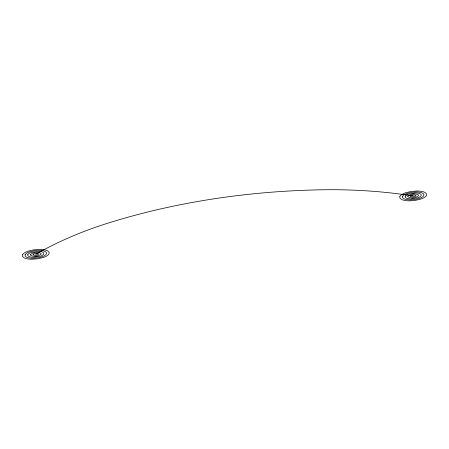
<?xml version="1.0" encoding="UTF-8"?>
<svg xmlns="http://www.w3.org/2000/svg" width="449" height="449" viewBox="0 0 449 449"><rect width="100%" height="100%" fill="white"/><g stroke="black" fill="none" stroke-linecap="round" stroke-linejoin="round"><path stroke-width="0.67" d="M35.791 254.308A315.72 182.277 0 0 1 108.636 222.934A476.967 275.372 0 0 1 322.949 189.781A315.72 182.277 0 0 1 413.209 195.921M22.45 254.813L22.45 256.373L24.038 257.793A10.08 5.82 0 0 0 27.816 258.916A15.788 9.115 0 0 0 32.328 259.219L37.856 258.759L43.048 257.563A15.788 9.115 0 0 0 46.69 255.992A10.08 5.82 0 0 0 48.992 253.932L49.137 252.243L47.549 250.823A10.08 5.82 0 0 0 43.772 249.706A15.788 9.115 0 0 0 39.254 249.397L33.731 249.863L28.54 251.053A15.788 9.115 0 0 0 24.897 252.624A10.703 6.179 0 0 0 22.45 254.813M25.122 254.712L25.116 255.958L26.39 257.097A8.065 4.653 0 0 0 29.415 257.995A12.628 7.291 0 0 0 33.024 258.237L37.447 257.866L41.594 256.912A12.628 7.291 0 0 0 44.507 255.655A8.065 4.653 0 0 0 46.354 254.005L46.466 252.658L45.197 251.524A8.065 4.653 0 0 0 42.172 250.626A12.628 7.291 0 0 0 38.563 250.379L34.141 250.75L29.993 251.704A12.628 7.291 0 0 0 27.08 252.961A8.565 4.945 0 0 0 25.122 254.712M27.787 254.611L27.787 255.548L28.742 256.401A6.05 3.491 0 0 0 31.009 257.069A9.474 5.467 0 0 0 33.714 257.255L40.146 256.261A9.474 5.467 0 0 0 42.329 255.318A6.05 3.491 0 0 0 43.716 254.083L43.8 253.068L42.846 252.22A6.05 3.491 0 0 0 40.578 251.547A9.474 5.467 0 0 0 37.873 251.361L31.441 252.355A9.474 5.467 0 0 0 29.258 253.298A6.421 3.71 0 0 0 27.787 254.611M30.459 254.51L30.453 255.133C33.479 257.17 38.328 256.446 41.072 254.156L41.128 253.483C38.086 251.446 33.198 252.17 30.459 254.51M33.125 254.409L33.125 254.723C34.635 255.739 37.059 255.374 38.434 254.235L38.462 253.898C36.941 252.877 34.494 253.242 33.125 254.409M399.863 196.426L399.863 197.987L401.451 199.407A10.08 5.82 0 0 0 405.228 200.529A15.788 9.115 0 0 0 409.746 200.838L415.269 200.372L420.46 199.176A15.788 9.115 0 0 0 424.103 197.611A10.08 5.82 0 0 0 426.404 195.545L426.55 193.861L424.962 192.441A10.08 5.82 0 0 0 421.184 191.319A15.788 9.115 0 0 0 416.672 191.01L411.144 191.476L405.952 192.672A15.788 9.115 0 0 0 402.31 194.237A10.703 6.179 0 0 0 399.863 196.426M402.534 196.325L402.534 197.577L403.803 198.711A8.065 4.653 0 0 0 406.828 199.609A12.628 7.291 0 0 0 410.437 199.856L414.859 199.479L419.007 198.525A12.628 7.291 0 0 0 421.92 197.274A8.065 4.653 0 0 0 423.766 195.624L423.884 194.271L422.61 193.137A8.065 4.653 0 0 0 419.585 192.239A12.628 7.291 0 0 0 415.976 191.992L411.553 192.363L407.406 193.323A12.628 7.291 0 0 0 404.493 194.574A8.565 4.945 0 0 0 402.534 196.325M405.2 196.224L405.2 197.162L406.154 198.015A6.05 3.491 0 0 0 408.422 198.688A9.474 5.467 0 0 0 411.127 198.873L417.559 197.874A9.474 5.467 0 0 0 419.742 196.937A6.05 3.491 0 0 0 421.128 195.697L421.213 194.686L420.258 193.833A6.05 3.491 0 0 0 417.991 193.16A9.474 5.467 0 0 0 415.286 192.975L408.854 193.974A9.474 5.467 0 0 0 406.671 194.911A6.421 3.71 0 0 0 405.2 196.224M407.872 196.123L407.872 196.752C410.891 198.784 415.74 198.06 418.485 195.775L418.547 195.096C415.499 193.059 410.611 193.788 407.872 196.123M410.538 196.022L410.538 196.336C412.047 197.352 414.472 196.993 415.847 195.848L415.875 195.511C414.354 194.49 411.907 194.855 410.538 196.022"/></g></svg>
